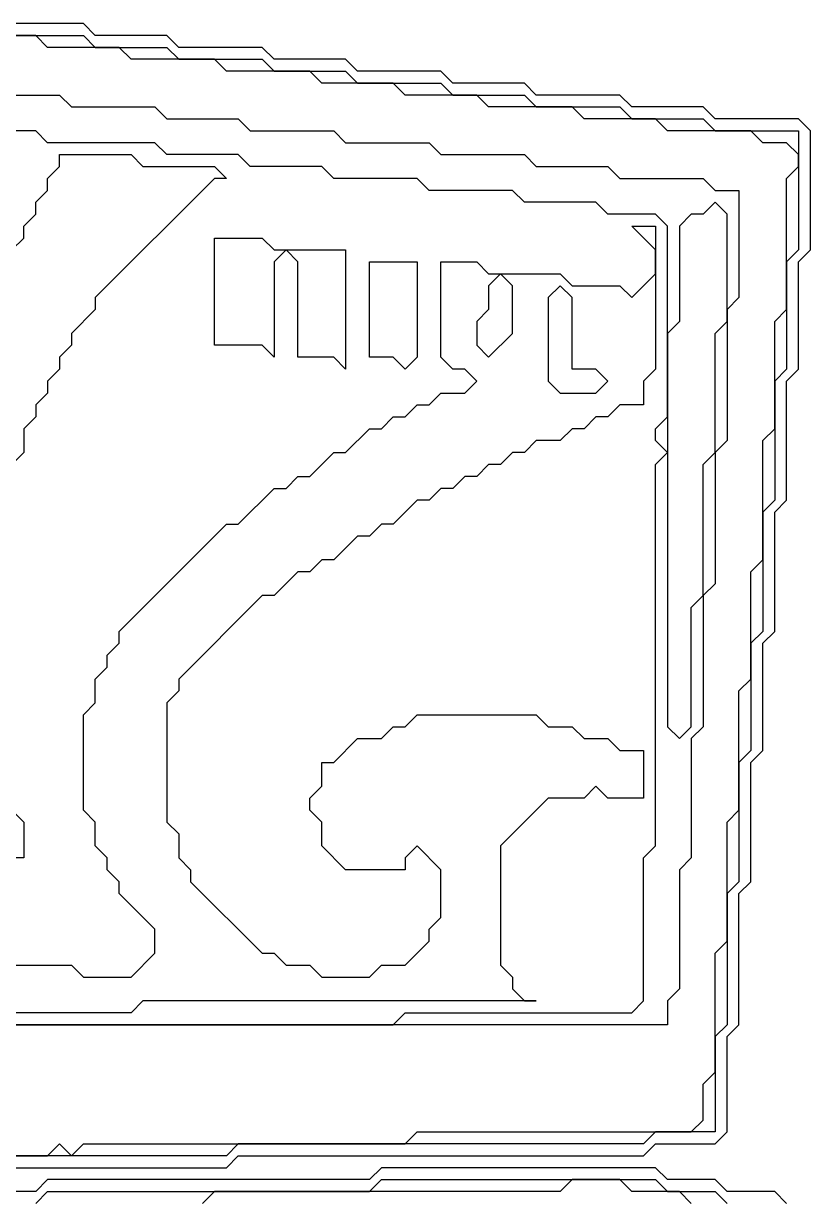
# Model space of a CAD drawing. Extents: x 1.99 to 8.01, y 0.51 to 9.28.
# Drawn here: x 3.044 to 4.985, y 6.319 to 9.221 of the extents above; entities that cross this region are included whole.
import ezdxf

# ---------------------------------------------------------------- set-up
doc = ezdxf.new("R2010")
doc.units = 0
doc.layers.get('0').update_dxf_attribs({"linetype": 'CONTINUOUS'})

msp = doc.modelspace()

# ---------------------------------------------------------------- linework, layer by layer
for points in [[(2.6912, 6.3971), (3.5441, 6.3971), (3.5735, 6.4265), (4.5735, 6.4265), (4.6029, 6.4559), (4.75, 6.4559), (4.7794, 6.4853), (4.7794, 6.7206), (4.8088, 6.75), (4.8088, 7.0735), (4.8382, 7.1029), (4.8382, 7.3971), (4.8676, 7.4265), (4.8676, 7.6912), (4.8971, 7.7206), (4.8971, 8.0147), (4.9265, 8.0441), (4.9265, 8.3382), (4.9559, 8.3676), (4.9559, 8.6324), (4.9853, 8.6618), (4.9853, 8.9559), (4.9559, 8.9853), (4.75, 8.9853), (4.7206, 9.0147), (4.5441, 9.0147), (4.5147, 9.0441), (4.3088, 9.0441), (4.2794, 9.0735), (4.1029, 9.0735), (4.0735, 9.1029), (3.8676, 9.1029), (3.8382, 9.1324), (3.6618, 9.1324), (3.6324, 9.1618), (3.4265, 9.1618), (3.3971, 9.1912), (3.2206, 9.1912), (3.1912, 9.2206), (2.9853, 9.2206)], [(2.6912, 6.3971), (3.5441, 6.3971), (3.5735, 6.4265), (4.5735, 6.4265), (4.6029, 6.4559), (4.75, 6.4559), (4.7794, 6.4853), (4.7794, 6.7206), (4.8088, 6.75), (4.8088, 7.0735), (4.8382, 7.1029), (4.8382, 7.3971), (4.8676, 7.4265), (4.8676, 7.6912), (4.8971, 7.7206), (4.8971, 8.0147), (4.9265, 8.0441), (4.9265, 8.3382), (4.9559, 8.3676), (4.9559, 8.6324), (4.9853, 8.6618), (4.9853, 8.9559), (4.9559, 8.9853), (4.75, 8.9853), (4.7206, 9.0147), (4.5441, 9.0147), (4.5147, 9.0441), (4.3088, 9.0441), (4.2794, 9.0735), (4.1029, 9.0735), (4.0735, 9.1029), (3.8676, 9.1029), (3.8382, 9.1324), (3.6618, 9.1324), (3.6324, 9.1618), (3.4265, 9.1618), (3.3971, 9.1912), (3.2206, 9.1912), (3.1912, 9.2206), (2.9853, 9.2206)], [(2.6912, 6.3971), (3.5441, 6.3971), (3.5735, 6.4265), (4.5735, 6.4265), (4.6029, 6.4559), (4.75, 6.4559), (4.7794, 6.4853), (4.7794, 6.7206), (4.8088, 6.75), (4.8088, 7.0735), (4.8382, 7.1029), (4.8382, 7.3971), (4.8676, 7.4265), (4.8676, 7.6912), (4.8971, 7.7206), (4.8971, 8.0147), (4.9265, 8.0441), (4.9265, 8.3382), (4.9559, 8.3676), (4.9559, 8.6324), (4.9853, 8.6618), (4.9853, 8.9559), (4.9559, 8.9853), (4.75, 8.9853), (4.7206, 9.0147), (4.5441, 9.0147), (4.5147, 9.0441), (4.3088, 9.0441), (4.2794, 9.0735), (4.1029, 9.0735), (4.0735, 9.1029), (3.8676, 9.1029), (3.8382, 9.1324), (3.6618, 9.1324), (3.6324, 9.1618), (3.4265, 9.1618), (3.3971, 9.1912), (3.2206, 9.1912), (3.1912, 9.2206), (2.9853, 9.2206)], [(2.6912, 6.3971), (3.5441, 6.3971), (3.5735, 6.4265), (4.5735, 6.4265), (4.6029, 6.4559), (4.75, 6.4559), (4.7794, 6.4853), (4.7794, 6.7206), (4.8088, 6.75), (4.8088, 7.0735), (4.8382, 7.1029), (4.8382, 7.3971), (4.8676, 7.4265), (4.8676, 7.6912), (4.8971, 7.7206), (4.8971, 8.0147), (4.9265, 8.0441), (4.9265, 8.3382), (4.9559, 8.3676), (4.9559, 8.6324), (4.9853, 8.6618), (4.9853, 8.9559), (4.9559, 8.9853), (4.75, 8.9853), (4.7206, 9.0147), (4.5441, 9.0147), (4.5147, 9.0441), (4.3088, 9.0441), (4.2794, 9.0735), (4.1029, 9.0735), (4.0735, 9.1029), (3.8676, 9.1029), (3.8382, 9.1324), (3.6618, 9.1324), (3.6324, 9.1618), (3.4265, 9.1618), (3.3971, 9.1912), (3.2206, 9.1912), (3.1912, 9.2206), (2.9853, 9.2206)], [(2.5735, 6.4265), (3.1029, 6.4265), (3.1324, 6.4559), (3.1618, 6.4265), (3.1912, 6.4559), (3.9853, 6.4559), (4.0147, 6.4853), (4.6912, 6.4853), (4.7206, 6.5147), (4.7206, 6.6029), (4.75, 6.6324), (4.75, 6.9265), (4.7794, 6.9559), (4.7794, 7.25), (4.8088, 7.2794), (4.8088, 7.5735), (4.8382, 7.6029), (4.8382, 7.8676), (4.8676, 7.8971), (4.8676, 8.1912), (4.8971, 8.2206), (4.8971, 8.4853), (4.9265, 8.5147), (4.9265, 8.8382), (4.9559, 8.8676), (4.9559, 8.8971), (4.9265, 8.9265), (4.8676, 8.9265), (4.8382, 8.9559), (4.6324, 8.9559), (4.6029, 8.9853), (4.4265, 8.9853), (4.3971, 9.0147), (4.1912, 9.0147), (4.1618, 9.0441), (3.9853, 9.0441), (3.9559, 9.0735), (3.7794, 9.0735), (3.75, 9.1029), (3.5441, 9.1029), (3.5147, 9.1324), (3.3088, 9.1324), (3.2794, 9.1618), (3.1029, 9.1618), (3.0735, 9.1912), (2.8676, 9.1912)], [(2.5735, 6.4265), (3.1029, 6.4265), (3.1324, 6.4559), (3.1618, 6.4265), (3.1912, 6.4559), (3.9853, 6.4559), (4.0147, 6.4853), (4.6912, 6.4853), (4.7206, 6.5147), (4.7206, 6.6029), (4.75, 6.6324), (4.75, 6.9265), (4.7794, 6.9559), (4.7794, 7.25), (4.8088, 7.2794), (4.8088, 7.5735), (4.8382, 7.6029), (4.8382, 7.8676), (4.8676, 7.8971), (4.8676, 8.1912), (4.8971, 8.2206), (4.8971, 8.4853), (4.9265, 8.5147), (4.9265, 8.8382), (4.9559, 8.8676), (4.9559, 8.8971), (4.9265, 8.9265), (4.8676, 8.9265), (4.8382, 8.9559), (4.6324, 8.9559), (4.6029, 8.9853), (4.4265, 8.9853), (4.3971, 9.0147), (4.1912, 9.0147), (4.1618, 9.0441), (3.9853, 9.0441), (3.9559, 9.0735), (3.7794, 9.0735), (3.75, 9.1029), (3.5441, 9.1029), (3.5147, 9.1324), (3.3088, 9.1324), (3.2794, 9.1618), (3.1029, 9.1618), (3.0735, 9.1912), (2.8676, 9.1912)], [(2.5735, 6.4265), (3.1029, 6.4265), (3.1324, 6.4559), (3.1618, 6.4265), (3.1912, 6.4559), (3.9853, 6.4559), (4.0147, 6.4853), (4.6912, 6.4853), (4.7206, 6.5147), (4.7206, 6.6029), (4.75, 6.6324), (4.75, 6.9265), (4.7794, 6.9559), (4.7794, 7.25), (4.8088, 7.2794), (4.8088, 7.5735), (4.8382, 7.6029), (4.8382, 7.8676), (4.8676, 7.8971), (4.8676, 8.1912), (4.8971, 8.2206), (4.8971, 8.4853), (4.9265, 8.5147), (4.9265, 8.8382), (4.9559, 8.8676), (4.9559, 8.8971), (4.9265, 8.9265), (4.8676, 8.9265), (4.8382, 8.9559), (4.6324, 8.9559), (4.6029, 8.9853), (4.4265, 8.9853), (4.3971, 9.0147), (4.1912, 9.0147), (4.1618, 9.0441), (3.9853, 9.0441), (3.9559, 9.0735), (3.7794, 9.0735), (3.75, 9.1029), (3.5441, 9.1029), (3.5147, 9.1324), (3.3088, 9.1324), (3.2794, 9.1618), (3.1029, 9.1618), (3.0735, 9.1912), (2.8676, 9.1912)], [(2.5735, 6.4265), (3.1029, 6.4265), (3.1324, 6.4559), (3.1618, 6.4265), (3.1912, 6.4559), (3.9853, 6.4559), (4.0147, 6.4853), (4.6912, 6.4853), (4.7206, 6.5147), (4.7206, 6.6029), (4.75, 6.6324), (4.75, 6.9265), (4.7794, 6.9559), (4.7794, 7.25), (4.8088, 7.2794), (4.8088, 7.5735), (4.8382, 7.6029), (4.8382, 7.8676), (4.8676, 7.8971), (4.8676, 8.1912), (4.8971, 8.2206), (4.8971, 8.4853), (4.9265, 8.5147), (4.9265, 8.8382), (4.9559, 8.8676), (4.9559, 8.8971), (4.9265, 8.9265), (4.8676, 8.9265), (4.8382, 8.9559), (4.6324, 8.9559), (4.6029, 8.9853), (4.4265, 8.9853), (4.3971, 9.0147), (4.1912, 9.0147), (4.1618, 9.0441), (3.9853, 9.0441), (3.9559, 9.0735), (3.7794, 9.0735), (3.75, 9.1029), (3.5441, 9.1029), (3.5147, 9.1324), (3.3088, 9.1324), (3.2794, 9.1618), (3.1029, 9.1618), (3.0735, 9.1912), (2.8676, 9.1912)], [(2.9853, 9.1912), (3.1912, 9.1912), (3.2206, 9.1618), (3.3971, 9.1618), (3.4265, 9.1324), (3.6324, 9.1324), (3.6618, 9.1029), (3.8382, 9.1029), (3.8676, 9.0735), (4.0735, 9.0735), (4.1029, 9.0441), (4.2794, 9.0441), (4.3088, 9.0147), (4.5147, 9.0147), (4.5441, 8.9853), (4.7206, 8.9853), (4.75, 8.9559), (4.9559, 8.9559), (4.9559, 8.6618), (4.9265, 8.6324), (4.9265, 8.3676), (4.8971, 8.3382), (4.8971, 8.0441), (4.8676, 8.0147), (4.8676, 7.7206), (4.8382, 7.6912), (4.8382, 7.4265), (4.8088, 7.3971), (4.8088, 7.1029), (4.7794, 7.0735), (4.7794, 6.75), (4.75, 6.7206), (4.75, 6.4853), (4.6029, 6.4853), (4.5735, 6.4559), (3.5735, 6.4559), (3.5441, 6.4265), (2.6912, 6.4265)], [(2.9853, 9.1912), (3.1912, 9.1912), (3.2206, 9.1618), (3.3971, 9.1618), (3.4265, 9.1324), (3.6324, 9.1324), (3.6618, 9.1029), (3.8382, 9.1029), (3.8676, 9.0735), (4.0735, 9.0735), (4.1029, 9.0441), (4.2794, 9.0441), (4.3088, 9.0147), (4.5147, 9.0147), (4.5441, 8.9853), (4.7206, 8.9853), (4.75, 8.9559), (4.9559, 8.9559), (4.9559, 8.6618), (4.9265, 8.6324), (4.9265, 8.3676), (4.8971, 8.3382), (4.8971, 8.0441), (4.8676, 8.0147), (4.8676, 7.7206), (4.8382, 7.6912), (4.8382, 7.4265), (4.8088, 7.3971), (4.8088, 7.1029), (4.7794, 7.0735), (4.7794, 6.75), (4.75, 6.7206), (4.75, 6.4853), (4.6029, 6.4853), (4.5735, 6.4559), (3.5735, 6.4559), (3.5441, 6.4265), (2.6912, 6.4265)], [(2.9853, 9.1912), (3.1912, 9.1912), (3.2206, 9.1618), (3.3971, 9.1618), (3.4265, 9.1324), (3.6324, 9.1324), (3.6618, 9.1029), (3.8382, 9.1029), (3.8676, 9.0735), (4.0735, 9.0735), (4.1029, 9.0441), (4.2794, 9.0441), (4.3088, 9.0147), (4.5147, 9.0147), (4.5441, 8.9853), (4.7206, 8.9853), (4.75, 8.9559), (4.9559, 8.9559), (4.9559, 8.6618), (4.9265, 8.6324), (4.9265, 8.3676), (4.8971, 8.3382), (4.8971, 8.0441), (4.8676, 8.0147), (4.8676, 7.7206), (4.8382, 7.6912), (4.8382, 7.4265), (4.8088, 7.3971), (4.8088, 7.1029), (4.7794, 7.0735), (4.7794, 6.75), (4.75, 6.7206), (4.75, 6.4853), (4.6029, 6.4853), (4.5735, 6.4559), (3.5735, 6.4559), (3.5441, 6.4265), (2.6912, 6.4265)], [(2.9853, 9.1912), (3.1912, 9.1912), (3.2206, 9.1618), (3.3971, 9.1618), (3.4265, 9.1324), (3.6324, 9.1324), (3.6618, 9.1029), (3.8382, 9.1029), (3.8676, 9.0735), (4.0735, 9.0735), (4.1029, 9.0441), (4.2794, 9.0441), (4.3088, 9.0147), (4.5147, 9.0147), (4.5441, 8.9853), (4.7206, 8.9853), (4.75, 8.9559), (4.9559, 8.9559), (4.9559, 8.6618), (4.9265, 8.6324), (4.9265, 8.3676), (4.8971, 8.3382), (4.8971, 8.0441), (4.8676, 8.0147), (4.8676, 7.7206), (4.8382, 7.6912), (4.8382, 7.4265), (4.8088, 7.3971), (4.8088, 7.1029), (4.7794, 7.0735), (4.7794, 6.75), (4.75, 6.7206), (4.75, 6.4853), (4.6029, 6.4853), (4.5735, 6.4559), (3.5735, 6.4559), (3.5441, 6.4265), (2.6912, 6.4265)], [(2.9265, 9.0441), (3.1324, 9.0441), (3.1618, 9.0147), (3.3676, 9.0147), (3.3971, 8.9853), (3.5735, 8.9853), (3.6029, 8.9559), (3.8088, 8.9559), (3.8382, 8.9265), (4.0441, 8.9265), (4.0735, 8.8971), (4.2794, 8.8971), (4.3088, 8.8676), (4.4853, 8.8676), (4.5147, 8.8382), (4.7206, 8.8382), (4.75, 8.8088), (4.8088, 8.8088), (4.8088, 8.5441), (4.7794, 8.5147), (4.7794, 8.1912), (4.75, 8.1618), (4.75, 7.8382), (4.7206, 7.8088), (4.7206, 7.4853), (4.6912, 7.4559), (4.6912, 7.1618), (4.6618, 7.1324), (4.6618, 6.8382), (4.6324, 6.8088), (4.6324, 6.75), (2.9265, 6.75)], [(2.9265, 9.0441), (3.1324, 9.0441), (3.1618, 9.0147), (3.3676, 9.0147), (3.3971, 8.9853), (3.5735, 8.9853), (3.6029, 8.9559), (3.8088, 8.9559), (3.8382, 8.9265), (4.0441, 8.9265), (4.0735, 8.8971), (4.2794, 8.8971), (4.3088, 8.8676), (4.4853, 8.8676), (4.5147, 8.8382), (4.7206, 8.8382), (4.75, 8.8088), (4.8088, 8.8088), (4.8088, 8.5441), (4.7794, 8.5147), (4.7794, 8.1912), (4.75, 8.1618), (4.75, 7.8382), (4.7206, 7.8088), (4.7206, 7.4853), (4.6912, 7.4559), (4.6912, 7.1618), (4.6618, 7.1324), (4.6618, 6.8382), (4.6324, 6.8088), (4.6324, 6.75), (2.9265, 6.75)], [(2.9265, 9.0441), (3.1324, 9.0441), (3.1618, 9.0147), (3.3676, 9.0147), (3.3971, 8.9853), (3.5735, 8.9853), (3.6029, 8.9559), (3.8088, 8.9559), (3.8382, 8.9265), (4.0441, 8.9265), (4.0735, 8.8971), (4.2794, 8.8971), (4.3088, 8.8676), (4.4853, 8.8676), (4.5147, 8.8382), (4.7206, 8.8382), (4.75, 8.8088), (4.8088, 8.8088), (4.8088, 8.5441), (4.7794, 8.5147), (4.7794, 8.1912), (4.75, 8.1618), (4.75, 7.8382), (4.7206, 7.8088), (4.7206, 7.4853), (4.6912, 7.4559), (4.6912, 7.1618), (4.6618, 7.1324), (4.6618, 6.8382), (4.6324, 6.8088), (4.6324, 6.75), (2.9265, 6.75)], [(2.9265, 9.0441), (3.1324, 9.0441), (3.1618, 9.0147), (3.3676, 9.0147), (3.3971, 8.9853), (3.5735, 8.9853), (3.6029, 8.9559), (3.8088, 8.9559), (3.8382, 8.9265), (4.0441, 8.9265), (4.0735, 8.8971), (4.2794, 8.8971), (4.3088, 8.8676), (4.4853, 8.8676), (4.5147, 8.8382), (4.7206, 8.8382), (4.75, 8.8088), (4.8088, 8.8088), (4.8088, 8.5441), (4.7794, 8.5147), (4.7794, 8.1912), (4.75, 8.1618), (4.75, 7.8382), (4.7206, 7.8088), (4.7206, 7.4853), (4.6912, 7.4559), (4.6912, 7.1618), (4.6618, 7.1324), (4.6618, 6.8382), (4.6324, 6.8088), (4.6324, 6.75), (2.9265, 6.75)], [(2.7206, 6.75), (3.9559, 6.75), (3.9853, 6.7794), (4.5441, 6.7794), (4.5735, 6.8088), (4.5735, 7.1618), (4.6029, 7.1912), (4.6029, 8.1324), (4.6324, 8.1618), (4.6029, 8.1912), (4.6029, 8.2206), (4.6324, 8.25), (4.6324, 8.7206), (4.6029, 8.75), (4.4853, 8.75), (4.4559, 8.7794), (4.2794, 8.7794), (4.25, 8.8088), (4.0441, 8.8088), (4.0147, 8.8382), (3.8088, 8.8382), (3.7794, 8.8676), (3.6029, 8.8676), (3.5735, 8.8971), (3.3971, 8.8971), (3.3676, 8.9265), (3.1029, 8.9265), (3.0735, 8.9559), (2.8971, 8.9559)], [(2.7206, 6.75), (3.9559, 6.75), (3.9853, 6.7794), (4.5441, 6.7794), (4.5735, 6.8088), (4.5735, 7.1618), (4.6029, 7.1912), (4.6029, 8.1324), (4.6324, 8.1618), (4.6029, 8.1912), (4.6029, 8.2206), (4.6324, 8.25), (4.6324, 8.7206), (4.6029, 8.75), (4.4853, 8.75), (4.4559, 8.7794), (4.2794, 8.7794), (4.25, 8.8088), (4.0441, 8.8088), (4.0147, 8.8382), (3.8088, 8.8382), (3.7794, 8.8676), (3.6029, 8.8676), (3.5735, 8.8971), (3.3971, 8.8971), (3.3676, 8.9265), (3.1029, 8.9265), (3.0735, 8.9559), (2.8971, 8.9559)], [(2.7206, 6.75), (3.9559, 6.75), (3.9853, 6.7794), (4.5441, 6.7794), (4.5735, 6.8088), (4.5735, 7.1618), (4.6029, 7.1912), (4.6029, 8.1324), (4.6324, 8.1618), (4.6029, 8.1912), (4.6029, 8.2206), (4.6324, 8.25), (4.6324, 8.7206), (4.6029, 8.75), (4.4853, 8.75), (4.4559, 8.7794), (4.2794, 8.7794), (4.25, 8.8088), (4.0441, 8.8088), (4.0147, 8.8382), (3.8088, 8.8382), (3.7794, 8.8676), (3.6029, 8.8676), (3.5735, 8.8971), (3.3971, 8.8971), (3.3676, 8.9265), (3.1029, 8.9265), (3.0735, 8.9559), (2.8971, 8.9559)], [(2.7206, 6.75), (3.9559, 6.75), (3.9853, 6.7794), (4.5441, 6.7794), (4.5735, 6.8088), (4.5735, 7.1618), (4.6029, 7.1912), (4.6029, 8.1324), (4.6324, 8.1618), (4.6029, 8.1912), (4.6029, 8.2206), (4.6324, 8.25), (4.6324, 8.7206), (4.6029, 8.75), (4.4853, 8.75), (4.4559, 8.7794), (4.2794, 8.7794), (4.25, 8.8088), (4.0441, 8.8088), (4.0147, 8.8382), (3.8088, 8.8382), (3.7794, 8.8676), (3.6029, 8.8676), (3.5735, 8.8971), (3.3971, 8.8971), (3.3676, 8.9265), (3.1029, 8.9265), (3.0735, 8.9559), (2.8971, 8.9559)], [(3.0147, 8.6618), (3.0441, 8.6912), (3.0441, 8.7206), (3.0735, 8.75), (3.0735, 8.7794), (3.1029, 8.8088), (3.1029, 8.8382), (3.1324, 8.8676), (3.1324, 8.8971), (3.1324, 8.8971), (3.3088, 8.8971), (3.3382, 8.8676), (3.5147, 8.8676), (3.5441, 8.8382), (3.5147, 8.8382), (3.2206, 8.5441), (3.2206, 8.5147), (3.1618, 8.4559), (3.1618, 8.4265), (3.1324, 8.3971), (3.1324, 8.3676), (3.1029, 8.3382), (3.1029, 8.3088), (3.0735, 8.2794), (3.0735, 8.25), (3.0441, 8.2206), (3.0441, 8.1618), (3.0147, 8.1324)], [(3.0147, 8.6618), (3.0441, 8.6912), (3.0441, 8.7206), (3.0735, 8.75), (3.0735, 8.7794), (3.1029, 8.8088), (3.1029, 8.8382), (3.1324, 8.8676), (3.1324, 8.8971), (3.1324, 8.8971), (3.3088, 8.8971), (3.3382, 8.8676), (3.5147, 8.8676), (3.5441, 8.8382), (3.5147, 8.8382), (3.2206, 8.5441), (3.2206, 8.5147), (3.1618, 8.4559), (3.1618, 8.4265), (3.1324, 8.3971), (3.1324, 8.3676), (3.1029, 8.3382), (3.1029, 8.3088), (3.0735, 8.2794), (3.0735, 8.25), (3.0441, 8.2206), (3.0441, 8.1618), (3.0147, 8.1324)], [(3.0147, 8.6618), (3.0441, 8.6912), (3.0441, 8.7206), (3.0735, 8.75), (3.0735, 8.7794), (3.1029, 8.8088), (3.1029, 8.8382), (3.1324, 8.8676), (3.1324, 8.8971), (3.1324, 8.8971), (3.3088, 8.8971), (3.3382, 8.8676), (3.5147, 8.8676), (3.5441, 8.8382), (3.5147, 8.8382), (3.2206, 8.5441), (3.2206, 8.5147), (3.1618, 8.4559), (3.1618, 8.4265), (3.1324, 8.3971), (3.1324, 8.3676), (3.1029, 8.3382), (3.1029, 8.3088), (3.0735, 8.2794), (3.0735, 8.25), (3.0441, 8.2206), (3.0441, 8.1618), (3.0147, 8.1324)], [(3.0147, 8.6618), (3.0441, 8.6912), (3.0441, 8.7206), (3.0735, 8.75), (3.0735, 8.7794), (3.1029, 8.8088), (3.1029, 8.8382), (3.1324, 8.8676), (3.1324, 8.8971), (3.1324, 8.8971), (3.3088, 8.8971), (3.3382, 8.8676), (3.5147, 8.8676), (3.5441, 8.8382), (3.5147, 8.8382), (3.2206, 8.5441), (3.2206, 8.5147), (3.1618, 8.4559), (3.1618, 8.4265), (3.1324, 8.3971), (3.1324, 8.3676), (3.1029, 8.3382), (3.1029, 8.3088), (3.0735, 8.2794), (3.0735, 8.25), (3.0441, 8.2206), (3.0441, 8.1618), (3.0147, 8.1324)], [(3.0147, 6.8971), (3.1618, 6.8971), (3.1912, 6.8676), (3.3088, 6.8676), (3.3676, 6.9265), (3.3676, 6.9853), (3.2794, 7.0735), (3.2794, 7.1029), (3.25, 7.1324), (3.25, 7.1618), (3.2206, 7.1912), (3.2206, 7.25), (3.1912, 7.2794), (3.1912, 7.5147), (3.2206, 7.5441), (3.2206, 7.6029), (3.25, 7.6324), (3.25, 7.6618), (3.2794, 7.6912), (3.2794, 7.7206), (3.5441, 7.9853), (3.5735, 7.9853), (3.6618, 8.0735), (3.6912, 8.0735), (3.7206, 8.1029), (3.75, 8.1029), (3.8088, 8.1618), (3.8382, 8.1618), (3.8971, 8.2206), (3.9265, 8.2206), (3.9559, 8.25), (3.9853, 8.25), (4.0147, 8.2794), (4.0441, 8.2794), (4.0735, 8.3088), (4.1324, 8.3088), (4.1618, 8.3382), (4.1324, 8.3676), (4.1029, 8.3676), (4.0735, 8.3971), (4.0735, 8.6324), (4.1618, 8.6324), (4.1912, 8.6029), (4.3676, 8.6029), (4.3971, 8.5735), (4.5147, 8.5735), (4.5441, 8.5441), (4.6029, 8.6029), (4.6029, 8.6618), (4.5441, 8.7206), (4.5441, 8.7206), (4.6029, 8.7206), (4.6029, 8.3676), (4.5735, 8.3382), (4.5735, 8.2794), (4.5147, 8.2794), (4.4853, 8.25), (4.4559, 8.25), (4.4265, 8.2206), (4.3971, 8.2206), (4.3676, 8.1912), (4.3088, 8.1912), (4.2794, 8.1618), (4.25, 8.1618), (4.2206, 8.1324), (4.1912, 8.1324), (4.1618, 8.1029), (4.1324, 8.1029), (4.1029, 8.0735), (4.0735, 8.0735), (4.0441, 8.0441), (4.0147, 8.0441), (3.9559, 7.9853), (3.9265, 7.9853), (3.8971, 7.9559), (3.8676, 7.9559), (3.8088, 7.8971), (3.7794, 7.8971), (3.75, 7.8676), (3.7206, 7.8676), (3.6618, 7.8088), (3.6324, 7.8088), (3.4265, 7.6029), (3.4265, 7.5735), (3.3971, 7.5441), (3.3971, 7.25), (3.4265, 7.2206), (3.4265, 7.1618), (3.4559, 7.1324), (3.4559, 7.1029), (3.6324, 6.9265), (3.6618, 6.9265), (3.6912, 6.8971), (3.75, 6.8971), (3.7794, 6.8676), (3.8971, 6.8676), (3.9265, 6.8971), (3.9853, 6.8971), (4.0441, 6.9559), (4.0441, 6.9853), (4.0735, 7.0147), (4.0735, 7.1324), (4.0147, 7.1912), (3.9853, 7.1618), (3.9853, 7.1324), (3.8382, 7.1324), (3.7794, 7.1912), (3.7794, 7.25), (3.75, 7.2794), (3.75, 7.3088), (3.7794, 7.3382), (3.7794, 7.3971), (3.8088, 7.3971), (3.8676, 7.4559), (3.9265, 7.4559), (3.9559, 7.4853), (3.9853, 7.4853), (4.0147, 7.5147), (4.3088, 7.5147), (4.3382, 7.4853), (4.3971, 7.4853), (4.4265, 7.4559), (4.4853, 7.4559), (4.5147, 7.4265), (4.5735, 7.4265), (4.5735, 7.3088), (4.4853, 7.3088), (4.4559, 7.3382), (4.4265, 7.3088), (4.3382, 7.3088), (4.2206, 7.1912), (4.2206, 6.8971), (4.25, 6.8676), (4.25, 6.8382), (4.2794, 6.8088), (4.3088, 6.8088), (3.3382, 6.8088), (3.3088, 6.7794), (2.9559, 6.7794)], [(3.0147, 6.8971), (3.1618, 6.8971), (3.1912, 6.8676), (3.3088, 6.8676), (3.3676, 6.9265), (3.3676, 6.9853), (3.2794, 7.0735), (3.2794, 7.1029), (3.25, 7.1324), (3.25, 7.1618), (3.2206, 7.1912), (3.2206, 7.25), (3.1912, 7.2794), (3.1912, 7.5147), (3.2206, 7.5441), (3.2206, 7.6029), (3.25, 7.6324), (3.25, 7.6618), (3.2794, 7.6912), (3.2794, 7.7206), (3.5441, 7.9853), (3.5735, 7.9853), (3.6618, 8.0735), (3.6912, 8.0735), (3.7206, 8.1029), (3.75, 8.1029), (3.8088, 8.1618), (3.8382, 8.1618), (3.8971, 8.2206), (3.9265, 8.2206), (3.9559, 8.25), (3.9853, 8.25), (4.0147, 8.2794), (4.0441, 8.2794), (4.0735, 8.3088), (4.1324, 8.3088), (4.1618, 8.3382), (4.1324, 8.3676), (4.1029, 8.3676), (4.0735, 8.3971), (4.0735, 8.6324), (4.1618, 8.6324), (4.1912, 8.6029), (4.3676, 8.6029), (4.3971, 8.5735), (4.5147, 8.5735), (4.5441, 8.5441), (4.6029, 8.6029), (4.6029, 8.6618), (4.5441, 8.7206), (4.5441, 8.7206), (4.6029, 8.7206), (4.6029, 8.3676), (4.5735, 8.3382), (4.5735, 8.2794), (4.5147, 8.2794), (4.4853, 8.25), (4.4559, 8.25), (4.4265, 8.2206), (4.3971, 8.2206), (4.3676, 8.1912), (4.3088, 8.1912), (4.2794, 8.1618), (4.25, 8.1618), (4.2206, 8.1324), (4.1912, 8.1324), (4.1618, 8.1029), (4.1324, 8.1029), (4.1029, 8.0735), (4.0735, 8.0735), (4.0441, 8.0441), (4.0147, 8.0441), (3.9559, 7.9853), (3.9265, 7.9853), (3.8971, 7.9559), (3.8676, 7.9559), (3.8088, 7.8971), (3.7794, 7.8971), (3.75, 7.8676), (3.7206, 7.8676), (3.6618, 7.8088), (3.6324, 7.8088), (3.4265, 7.6029), (3.4265, 7.5735), (3.3971, 7.5441), (3.3971, 7.25), (3.4265, 7.2206), (3.4265, 7.1618), (3.4559, 7.1324), (3.4559, 7.1029), (3.6324, 6.9265), (3.6618, 6.9265), (3.6912, 6.8971), (3.75, 6.8971), (3.7794, 6.8676), (3.8971, 6.8676), (3.9265, 6.8971), (3.9853, 6.8971), (4.0441, 6.9559), (4.0441, 6.9853), (4.0735, 7.0147), (4.0735, 7.1324), (4.0147, 7.1912), (3.9853, 7.1618), (3.9853, 7.1324), (3.8382, 7.1324), (3.7794, 7.1912), (3.7794, 7.25), (3.75, 7.2794), (3.75, 7.3088), (3.7794, 7.3382), (3.7794, 7.3971), (3.8088, 7.3971), (3.8676, 7.4559), (3.9265, 7.4559), (3.9559, 7.4853), (3.9853, 7.4853), (4.0147, 7.5147), (4.3088, 7.5147), (4.3382, 7.4853), (4.3971, 7.4853), (4.4265, 7.4559), (4.4853, 7.4559), (4.5147, 7.4265), (4.5735, 7.4265), (4.5735, 7.3088), (4.4853, 7.3088), (4.4559, 7.3382), (4.4265, 7.3088), (4.3382, 7.3088), (4.2206, 7.1912), (4.2206, 6.8971), (4.25, 6.8676), (4.25, 6.8382), (4.2794, 6.8088), (4.3088, 6.8088), (3.3382, 6.8088), (3.3088, 6.7794), (2.9559, 6.7794)], [(3.0147, 6.8971), (3.1618, 6.8971), (3.1912, 6.8676), (3.3088, 6.8676), (3.3676, 6.9265), (3.3676, 6.9853), (3.2794, 7.0735), (3.2794, 7.1029), (3.25, 7.1324), (3.25, 7.1618), (3.2206, 7.1912), (3.2206, 7.25), (3.1912, 7.2794), (3.1912, 7.5147), (3.2206, 7.5441), (3.2206, 7.6029), (3.25, 7.6324), (3.25, 7.6618), (3.2794, 7.6912), (3.2794, 7.7206), (3.5441, 7.9853), (3.5735, 7.9853), (3.6618, 8.0735), (3.6912, 8.0735), (3.7206, 8.1029), (3.75, 8.1029), (3.8088, 8.1618), (3.8382, 8.1618), (3.8971, 8.2206), (3.9265, 8.2206), (3.9559, 8.25), (3.9853, 8.25), (4.0147, 8.2794), (4.0441, 8.2794), (4.0735, 8.3088), (4.1324, 8.3088), (4.1618, 8.3382), (4.1324, 8.3676), (4.1029, 8.3676), (4.0735, 8.3971), (4.0735, 8.6324), (4.1618, 8.6324), (4.1912, 8.6029), (4.3676, 8.6029), (4.3971, 8.5735), (4.5147, 8.5735), (4.5441, 8.5441), (4.6029, 8.6029), (4.6029, 8.6029), (4.6029, 8.3676), (4.5735, 8.3382), (4.5735, 8.2794), (4.5147, 8.2794), (4.4853, 8.25), (4.4559, 8.25), (4.4265, 8.2206), (4.3971, 8.2206), (4.3676, 8.1912), (4.3088, 8.1912), (4.2794, 8.1618), (4.25, 8.1618), (4.2206, 8.1324), (4.1912, 8.1324), (4.1618, 8.1029), (4.1324, 8.1029), (4.1029, 8.0735), (4.0735, 8.0735), (4.0441, 8.0441), (4.0147, 8.0441), (3.9559, 7.9853), (3.9265, 7.9853), (3.8971, 7.9559), (3.8676, 7.9559), (3.8088, 7.8971), (3.7794, 7.8971), (3.75, 7.8676), (3.7206, 7.8676), (3.6618, 7.8088), (3.6324, 7.8088), (3.4265, 7.6029), (3.4265, 7.5735), (3.3971, 7.5441), (3.3971, 7.25), (3.4265, 7.2206), (3.4265, 7.1618), (3.4559, 7.1324), (3.4559, 7.1029), (3.6324, 6.9265), (3.6618, 6.9265), (3.6912, 6.8971), (3.75, 6.8971), (3.7794, 6.8676), (3.8971, 6.8676), (3.9265, 6.8971), (3.9853, 6.8971), (4.0441, 6.9559), (4.0441, 6.9853), (4.0735, 7.0147), (4.0735, 7.1324), (4.0147, 7.1912), (3.9853, 7.1618), (3.9853, 7.1324), (3.8382, 7.1324), (3.7794, 7.1912), (3.7794, 7.25), (3.75, 7.2794), (3.75, 7.3088), (3.7794, 7.3382), (3.7794, 7.3971), (3.8088, 7.3971), (3.8676, 7.4559), (3.9265, 7.4559), (3.9559, 7.4853), (3.9853, 7.4853), (4.0147, 7.5147), (4.3088, 7.5147), (4.3382, 7.4853), (4.3971, 7.4853), (4.4265, 7.4559), (4.4853, 7.4559), (4.5147, 7.4265), (4.5735, 7.4265), (4.5735, 7.3088), (4.4853, 7.3088), (4.4559, 7.3382), (4.4265, 7.3088), (4.3382, 7.3088), (4.2206, 7.1912), (4.2206, 6.8971), (4.25, 6.8676), (4.25, 6.8382), (4.2794, 6.8088), (3.3382, 6.8088), (3.3088, 6.7794), (2.9559, 6.7794)], [(3.0147, 6.8971), (3.1618, 6.8971), (3.1912, 6.8676), (3.3088, 6.8676), (3.3676, 6.9265), (3.3676, 6.9853), (3.2794, 7.0735), (3.2794, 7.1029), (3.25, 7.1324), (3.25, 7.1618), (3.2206, 7.1912), (3.2206, 7.25), (3.1912, 7.2794), (3.1912, 7.5147), (3.2206, 7.5441), (3.2206, 7.6029), (3.25, 7.6324), (3.25, 7.6618), (3.2794, 7.6912), (3.2794, 7.7206), (3.5441, 7.9853), (3.5735, 7.9853), (3.6618, 8.0735), (3.6912, 8.0735), (3.7206, 8.1029), (3.75, 8.1029), (3.8088, 8.1618), (3.8382, 8.1618), (3.8971, 8.2206), (3.9265, 8.2206), (3.9559, 8.25), (3.9853, 8.25), (4.0147, 8.2794), (4.0441, 8.2794), (4.0735, 8.3088), (4.1324, 8.3088), (4.1618, 8.3382), (4.1324, 8.3676), (4.1029, 8.3676), (4.0735, 8.3971), (4.0735, 8.6324), (4.1618, 8.6324), (4.1912, 8.6029), (4.3676, 8.6029), (4.3971, 8.5735), (4.5147, 8.5735), (4.5441, 8.5441), (4.6029, 8.6029), (4.6029, 8.6029), (4.6029, 8.3676), (4.5735, 8.3382), (4.5735, 8.2794), (4.5147, 8.2794), (4.4853, 8.25), (4.4559, 8.25), (4.4265, 8.2206), (4.3971, 8.2206), (4.3676, 8.1912), (4.3088, 8.1912), (4.2794, 8.1618), (4.25, 8.1618), (4.2206, 8.1324), (4.1912, 8.1324), (4.1618, 8.1029), (4.1324, 8.1029), (4.1029, 8.0735), (4.0735, 8.0735), (4.0441, 8.0441), (4.0147, 8.0441), (3.9559, 7.9853), (3.9265, 7.9853), (3.8971, 7.9559), (3.8676, 7.9559), (3.8088, 7.8971), (3.7794, 7.8971), (3.75, 7.8676), (3.7206, 7.8676), (3.6618, 7.8088), (3.6324, 7.8088), (3.4265, 7.6029), (3.4265, 7.5735), (3.3971, 7.5441), (3.3971, 7.25), (3.4265, 7.2206), (3.4265, 7.1618), (3.4559, 7.1324), (3.4559, 7.1029), (3.6324, 6.9265), (3.6618, 6.9265), (3.6912, 6.8971), (3.75, 6.8971), (3.7794, 6.8676), (3.8971, 6.8676), (3.9265, 6.8971), (3.9853, 6.8971), (4.0441, 6.9559), (4.0441, 6.9853), (4.0735, 7.0147), (4.0735, 7.1324), (4.0147, 7.1912), (3.9853, 7.1618), (3.9853, 7.1324), (3.8382, 7.1324), (3.7794, 7.1912), (3.7794, 7.25), (3.75, 7.2794), (3.75, 7.3088), (3.7794, 7.3382), (3.7794, 7.3971), (3.8088, 7.3971), (3.8676, 7.4559), (3.9265, 7.4559), (3.9559, 7.4853), (3.9853, 7.4853), (4.0147, 7.5147), (4.3088, 7.5147), (4.3382, 7.4853), (4.3971, 7.4853), (4.4265, 7.4559), (4.4853, 7.4559), (4.5147, 7.4265), (4.5735, 7.4265), (4.5735, 7.3088), (4.4853, 7.3088), (4.4559, 7.3382), (4.4265, 7.3088), (4.3382, 7.3088), (4.2206, 7.1912), (4.2206, 6.8971), (4.25, 6.8676), (4.25, 6.8382), (4.2794, 6.8088), (3.3382, 6.8088), (3.3088, 6.7794), (2.9559, 6.7794)], [(3.0147, 7.2794), (3.0441, 7.25), (3.0441, 7.1618), (3.0147, 7.1618)], [(3.0147, 7.2794), (3.0441, 7.25), (3.0441, 7.1618), (3.0147, 7.1618)], [(3.0147, 7.2794), (3.0441, 7.25), (3.0441, 7.1618), (3.0147, 7.1618)], [(3.0147, 7.2794), (3.0441, 7.25), (3.0441, 7.1618), (3.0147, 7.1618)], [(4.9265, 6.3088), (4.8971, 6.3382), (4.7794, 6.3382), (4.75, 6.3676), (4.6324, 6.3676), (4.6324, 6.3676), (4.6029, 6.3971), (3.9265, 6.3971), (3.8971, 6.3676), (3.1029, 6.3676), (3.0735, 6.3382), (2.3382, 6.3382), (2.3088, 6.3088)], [(4.9265, 6.3088), (4.8971, 6.3382), (4.7794, 6.3382), (4.75, 6.3676), (4.6324, 6.3676), (4.6324, 6.3676), (4.6029, 6.3971), (3.9265, 6.3971), (3.8971, 6.3676), (3.1029, 6.3676), (3.0735, 6.3382), (2.3382, 6.3382), (2.3088, 6.3088)], [(4.9265, 6.3088), (4.8971, 6.3382), (4.7794, 6.3382), (4.75, 6.3676), (4.6324, 6.3676), (4.6324, 6.3676), (4.6029, 6.3971), (3.9265, 6.3971), (3.8971, 6.3676), (3.1029, 6.3676), (3.0735, 6.3382), (2.3382, 6.3382), (2.3088, 6.3088)], [(4.9265, 6.3088), (4.8971, 6.3382), (4.7794, 6.3382), (4.75, 6.3676), (4.6324, 6.3676), (4.6324, 6.3676), (4.6029, 6.3971), (3.9265, 6.3971), (3.8971, 6.3676), (3.1029, 6.3676), (3.0735, 6.3382), (2.3382, 6.3382), (2.3088, 6.3088)], [(3.0735, 6.3088), (3.1029, 6.3382), (3.8971, 6.3382), (3.9265, 6.3676), (4.6029, 6.3676), (4.6324, 6.3382), (4.75, 6.3382), (4.7794, 6.3088)], [(3.0735, 6.3088), (3.1029, 6.3382), (3.8971, 6.3382), (3.9265, 6.3676), (4.6029, 6.3676), (4.6324, 6.3382), (4.75, 6.3382), (4.7794, 6.3088)], [(3.0735, 6.3088), (3.1029, 6.3382), (3.8971, 6.3382), (3.9265, 6.3676), (4.6029, 6.3676), (4.6324, 6.3382), (4.75, 6.3382), (4.7794, 6.3088)], [(3.0735, 6.3088), (3.1029, 6.3382), (3.8971, 6.3382), (3.9265, 6.3676), (4.6029, 6.3676), (4.6324, 6.3382), (4.75, 6.3382), (4.7794, 6.3088)], [(4.6912, 6.3088), (4.6618, 6.3382), (4.5441, 6.3382), (4.5441, 6.3382), (4.5147, 6.3676), (4.3971, 6.3676), (4.3676, 6.3382), (3.5147, 6.3382), (3.4853, 6.3088)], [(4.6912, 6.3088), (4.6618, 6.3382), (4.5441, 6.3382), (4.5441, 6.3382), (4.5147, 6.3676), (4.3971, 6.3676), (4.3676, 6.3382), (3.5147, 6.3382), (3.4853, 6.3088)], [(4.6912, 6.3088), (4.6618, 6.3382), (4.5441, 6.3382), (4.5441, 6.3382), (4.5147, 6.3676), (4.3971, 6.3676), (4.3676, 6.3382), (3.5147, 6.3382), (3.4853, 6.3088)], [(4.6912, 6.3088), (4.6618, 6.3382), (4.5441, 6.3382), (4.5441, 6.3382), (4.5147, 6.3676), (4.3971, 6.3676), (4.3676, 6.3382), (3.5147, 6.3382), (3.4853, 6.3088)]]:
    msp.add_lwpolyline(points)
for points in [[(4.7794, 8.75), (4.75, 8.7794), (4.7206, 8.75), (4.6912, 8.75), (4.6618, 8.7206), (4.6618, 8.4853), (4.6324, 8.4559), (4.6324, 7.4853), (4.6618, 7.4559), (4.6912, 7.4853), (4.6912, 7.7794), (4.7206, 7.8088), (4.7206, 8.1324), (4.75, 8.1618), (4.75, 8.4559), (4.7794, 8.4853), (4.7794, 8.75)], [(4.7794, 8.75), (4.75, 8.7794), (4.7206, 8.75), (4.6912, 8.75), (4.6618, 8.7206), (4.6618, 8.4853), (4.6324, 8.4559), (4.6324, 7.4853), (4.6618, 7.4559), (4.6912, 7.4853), (4.6912, 7.7794), (4.7206, 7.8088), (4.7206, 8.1324), (4.75, 8.1618), (4.75, 8.4559), (4.7794, 8.4853), (4.7794, 8.75)], [(4.7794, 8.75), (4.75, 8.7794), (4.7206, 8.75), (4.6912, 8.75), (4.6618, 8.7206), (4.6618, 8.4853), (4.6324, 8.4559), (4.6324, 7.4853), (4.6618, 7.4559), (4.6912, 7.4853), (4.6912, 7.7794), (4.7206, 7.8088), (4.7206, 8.1324), (4.75, 8.1618), (4.75, 8.4559), (4.7794, 8.4853), (4.7794, 8.75)], [(4.7794, 8.75), (4.75, 8.7794), (4.7206, 8.75), (4.6912, 8.75), (4.6618, 8.7206), (4.6618, 8.4853), (4.6324, 8.4559), (4.6324, 7.4853), (4.6618, 7.4559), (4.6912, 7.4853), (4.6912, 7.7794), (4.7206, 7.8088), (4.7206, 8.1324), (4.75, 8.1618), (4.75, 8.4559), (4.7794, 8.4853), (4.7794, 8.75)], [(3.5147, 8.6912), (3.6324, 8.6912), (3.6618, 8.6618), (3.8382, 8.6618), (3.8382, 8.3676), (3.8088, 8.3971), (3.7206, 8.3971), (3.7206, 8.6324), (3.6912, 8.6618), (3.6618, 8.6324), (3.6618, 8.3971), (3.6324, 8.4265), (3.5147, 8.4265), (3.5147, 8.6912)], [(3.5147, 8.6912), (3.6324, 8.6912), (3.6618, 8.6618), (3.8382, 8.6618), (3.8382, 8.3676), (3.8088, 8.3971), (3.7206, 8.3971), (3.7206, 8.6324), (3.6912, 8.6618), (3.6618, 8.6324), (3.6618, 8.3971), (3.6324, 8.4265), (3.5147, 8.4265), (3.5147, 8.6912)], [(3.5147, 8.6912), (3.6324, 8.6912), (3.6618, 8.6618), (3.8382, 8.6618), (3.8382, 8.3676), (3.8088, 8.3971), (3.7206, 8.3971), (3.7206, 8.6324), (3.6912, 8.6618), (3.6618, 8.6324), (3.6618, 8.3971), (3.6324, 8.4265), (3.5147, 8.4265), (3.5147, 8.6912)], [(3.5147, 8.6912), (3.6324, 8.6912), (3.6618, 8.6618), (3.8382, 8.6618), (3.8382, 8.3676), (3.8088, 8.3971), (3.7206, 8.3971), (3.7206, 8.6324), (3.6912, 8.6618), (3.6618, 8.6324), (3.6618, 8.3971), (3.6324, 8.4265), (3.5147, 8.4265), (3.5147, 8.6912)], [(3.8971, 8.6324), (4.0147, 8.6324), (4.0147, 8.3971), (3.9853, 8.3676), (3.9559, 8.3971), (3.8971, 8.3971), (3.8971, 8.6324)], [(3.8971, 8.6324), (4.0147, 8.6324), (4.0147, 8.3971), (3.9853, 8.3676), (3.9559, 8.3971), (3.8971, 8.3971), (3.8971, 8.6324)], [(3.8971, 8.6324), (4.0147, 8.6324), (4.0147, 8.3971), (3.9853, 8.3676), (3.9559, 8.3971), (3.8971, 8.3971), (3.8971, 8.6324)], [(3.8971, 8.6324), (4.0147, 8.6324), (4.0147, 8.3971), (3.9853, 8.3676), (3.9559, 8.3971), (3.8971, 8.3971), (3.8971, 8.6324)], [(4.25, 8.5735), (4.2206, 8.6029), (4.1912, 8.5735), (4.1912, 8.5147), (4.1618, 8.4853), (4.1618, 8.4265), (4.1912, 8.3971), (4.25, 8.4559), (4.25, 8.5735)], [(4.25, 8.5735), (4.2206, 8.6029), (4.1912, 8.5735), (4.1912, 8.5147), (4.1618, 8.4853), (4.1618, 8.4265), (4.1912, 8.3971), (4.25, 8.4559), (4.25, 8.5735)], [(4.25, 8.5735), (4.2206, 8.6029), (4.1912, 8.5735), (4.1912, 8.5147), (4.1618, 8.4853), (4.1618, 8.4265), (4.1912, 8.3971), (4.25, 8.4559), (4.25, 8.5735)], [(4.25, 8.5735), (4.2206, 8.6029), (4.1912, 8.5735), (4.1912, 8.5147), (4.1618, 8.4853), (4.1618, 8.4265), (4.1912, 8.3971), (4.25, 8.4559), (4.25, 8.5735)], [(4.3971, 8.5441), (4.3676, 8.5735), (4.3382, 8.5441), (4.3382, 8.3382), (4.3676, 8.3088), (4.4559, 8.3088), (4.4853, 8.3382), (4.4559, 8.3676), (4.3971, 8.3676), (4.3971, 8.5441)], [(4.3971, 8.5441), (4.3676, 8.5735), (4.3382, 8.5441), (4.3382, 8.3382), (4.3676, 8.3088), (4.4559, 8.3088), (4.4853, 8.3382), (4.4559, 8.3676), (4.3971, 8.3676), (4.3971, 8.5441)], [(4.3971, 8.5441), (4.3676, 8.5735), (4.3382, 8.5441), (4.3382, 8.3382), (4.3676, 8.3088), (4.4559, 8.3088), (4.4853, 8.3382), (4.4559, 8.3676), (4.3971, 8.3676), (4.3971, 8.5441)], [(4.3971, 8.5441), (4.3676, 8.5735), (4.3382, 8.5441), (4.3382, 8.3382), (4.3676, 8.3088), (4.4559, 8.3088), (4.4853, 8.3382), (4.4559, 8.3676), (4.3971, 8.3676), (4.3971, 8.5441)]]:
    msp.add_lwpolyline(points, close=True)

doc.saveas('drawing.dxf')
